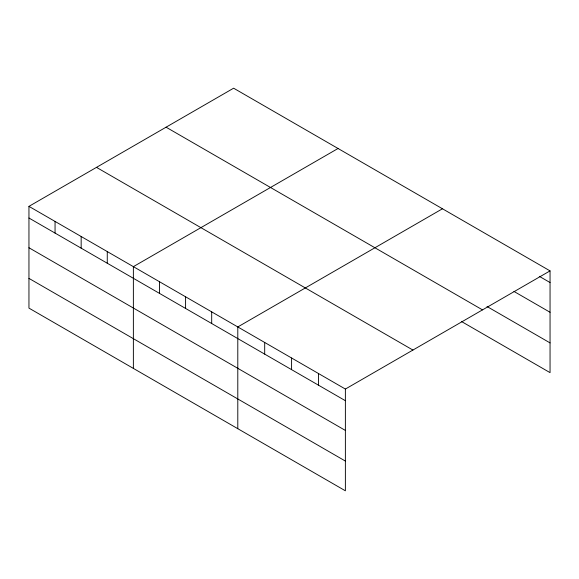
<?xml version="1.0" encoding="UTF-8"?>
<svg xmlns="http://www.w3.org/2000/svg" width="579" height="579" viewBox="0 0 579 579"><rect width="100%" height="100%" fill="white"/><g stroke="black" fill="none" stroke-linecap="round" stroke-linejoin="round"><path stroke-width="0.87" d="M28.95 206.363L345.381 389.052L345.381 490.804L28.95 308.115L28.95 206.363L233.619 88.196L550.05 270.885L550.05 372.637L461.673 321.613M338.042 148.485L133.373 266.651L133.373 368.403M442.465 208.773L237.795 326.94L237.795 428.684M345.381 389.052L550.05 270.885M539.288 276.328L550.05 282.538M513.935 291.418L550.05 312.269M487.033 306.523L550.05 342.906M166.079 127.192L482.51 309.881M96.49 167.367L412.921 350.056M28.95 218.015L345.381 400.704M28.95 247.747L345.381 430.436M28.95 278.383L345.381 461.072M318.479 373.527L318.479 385.18M291.584 357.996L291.584 369.648M264.69 342.471L264.69 354.124M211.69 311.871L211.69 323.523M185.584 296.795L185.584 308.448M159.478 281.727L159.478 293.379M107.267 251.583L107.267 263.235M81.161 236.507L81.161 248.159M55.056 221.439L55.056 233.091"/></g></svg>
